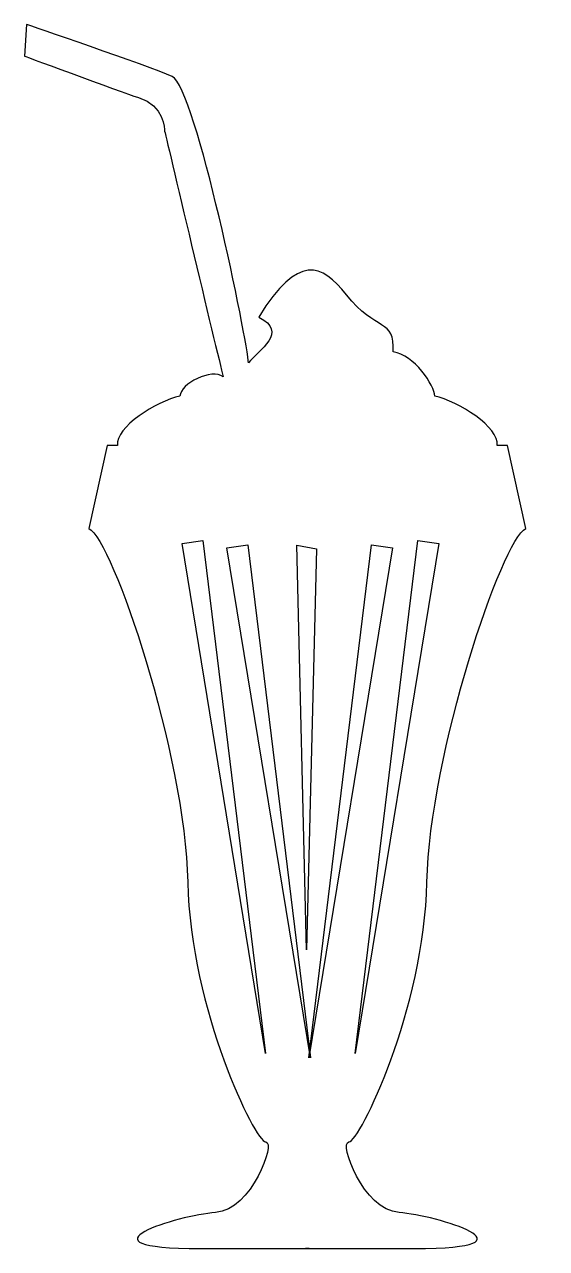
# Model space of a CAD drawing. Header units: centimetres. Extents: x -4.4 to 4.7, y -10.7 to 10.7.
import ezdxf

# ---------------------------------------------------------------- set-up
doc = ezdxf.new("R2010")
doc.units = ezdxf.units.CM
doc.header["$MEASUREMENT"] = 0
doc.layers.add('Camada 1', color=7, linetype='Continuous')

msp = doc.modelspace()

# ---------------------------------------------------------------- linework, layer by layer
at = {"layer": 'Camada 1'}
for points, knots in [([(0.5626, -10.68454), (0.5626, -10.68454), (1.01633, -10.68454), (-1.29755, -10.68454), (-1.29755, -10.68454), (-3.61138, -10.68454), (-1.67786, -10.10166), (-1.04273, -10.05637), (-1.04273, -10.05637), (-0.4076, -10.01089), (0.01817, -8.82439), (-0.16323, -8.82439), (-0.16323, -8.82439), (-0.34476, -8.82439), (-1.47895, -6.51056), (-1.52441, -4.28747), (-1.52441, -4.28747), (-1.56971, -2.06428), (-2.84013, 1.7014), (-3.24841, 1.88282), (-3.24841, 1.88282), (-3.24841, 1.88282), (-2.9308, 3.33464), (-2.9308, 3.33464), (-2.9308, 3.33464), (-2.9308, 3.33464), (-2.9308, 3.33464), (-2.74935, 3.33464), (-2.74935, 3.33464), (-2.79473, 3.65225), (-2.06884, 4.10593), (-1.66048, 4.19665), (-1.66048, 4.19665), (-1.65865, 4.41493), (-1.10065, 4.68645), (-0.90454, 4.53561), (-0.90454, 4.53561), (-1.01019, 4.92778), (-1.9302, 8.83435), (-1.9302, 8.83435), (-1.9302, 8.83435), (-1.9302, 8.83435), (-1.9302, 9.28681), (-2.38266, 9.40746), (-2.38266, 9.40746), (-2.36758, 9.39239), (-4.37366, 10.13145), (-4.37366, 10.13145), (-4.37366, 10.13145), (-4.37366, 10.13145), (-4.3373, 10.68454), (-4.3373, 10.68454), (-4.3373, 10.68454), (-4.3373, 10.68454), (-2.20489, 9.95858), (-1.79661, 9.77712), (-1.79661, 9.77712), (-1.3883, 9.59567), (-0.46708, 5.09452), (-0.46708, 4.77694), (-0.46708, 4.77694), (-0.28563, 5.00382), (0.24182, 5.30486), (-0.28608, 5.57635), (-0.28608, 5.57635), (0.40779, 6.69249), (0.81493, 6.51149), (1.24321, 5.96605), (1.24321, 5.96605), (1.7583, 5.30999), (2.09707, 5.56124), (2.05987, 4.96791), (2.05987, 4.96791), (2.42277, 4.92256), (2.78575, 4.3781), (2.78575, 4.19662), (2.78575, 4.19662), (3.19406, 4.10589), (3.92002, 3.65221), (3.87462, 3.33461), (3.87462, 3.33461), (4.05607, 3.33461), (4.05607, 3.33461), (4.05607, 3.33461), (4.05607, 3.33461), (4.05607, 3.33461), (4.37368, 1.88279), (4.37368, 1.88279), (4.37368, 1.88279), (3.9653, 1.70134), (2.69506, -2.06432), (2.6496, -4.2875), (2.6496, -4.2875), (2.6043, -6.51056), (1.46996, -8.82442), (1.28858, -8.82442), (1.28858, -8.82442), (1.10708, -8.82442), (1.53282, -10.01092), (2.168, -10.0564), (2.168, -10.0564), (2.80321, -10.1017), (4.73665, -10.68457), (2.42277, -10.68457), (2.42277, -10.68457), (0.10892, -10.68454), (0.5626, -10.68454), (0.5626, -10.68454), (0.5626, -10.68454), (0.5626, -10.68454), (0.5626, -10.68454), (0.5626, -10.68454)], [0, 0, 0, 0, 0.03448276, 0.03448276, 0.03448276, 0.03448276, 0.06896552, 0.06896552, 0.06896552, 0.06896552, 0.10344828, 0.10344828, 0.10344828, 0.10344828, 0.13793103, 0.13793103, 0.13793103, 0.13793103, 0.17241379, 0.17241379, 0.17241379, 0.17241379, 0.20689655, 0.20689655, 0.20689655, 0.20689655, 0.24137931, 0.24137931, 0.24137931, 0.24137931, 0.27586207, 0.27586207, 0.27586207, 0.27586207, 0.31034483, 0.31034483, 0.31034483, 0.31034483, 0.34482759, 0.34482759, 0.34482759, 0.34482759, 0.37931034, 0.37931034, 0.37931034, 0.37931034, 0.4137931, 0.4137931, 0.4137931, 0.4137931, 0.44827586, 0.44827586, 0.44827586, 0.44827586, 0.48275862, 0.48275862, 0.48275862, 0.48275862, 0.51724138, 0.51724138, 0.51724138, 0.51724138, 0.55172414, 0.55172414, 0.55172414, 0.55172414, 0.5862069, 0.5862069, 0.5862069, 0.5862069, 0.62068966, 0.62068966, 0.62068966, 0.62068966, 0.65517241, 0.65517241, 0.65517241, 0.65517241, 0.68965517, 0.68965517, 0.68965517, 0.68965517, 0.72413793, 0.72413793, 0.72413793, 0.72413793, 0.75862069, 0.75862069, 0.75862069, 0.75862069, 0.79310345, 0.79310345, 0.79310345, 0.79310345, 0.82758621, 0.82758621, 0.82758621, 0.82758621, 0.86206897, 0.86206897, 0.86206897, 0.86206897, 0.89655172, 0.89655172, 0.89655172, 0.89655172, 0.93103448, 0.93103448, 0.93103448, 0.93103448, 1, 1, 1, 1]), ([(-1.62323, 1.62616), (-1.62323, 1.62616), (-0.16535, -7.2777), (-0.16535, -7.2777), (-0.16535, -7.2777), (-0.16535, -7.2777), (-1.25879, 1.67821), (-1.25879, 1.67821), (-1.25879, 1.67821), (-1.25879, 1.67821), (-1.62323, 1.62616), (-1.62323, 1.62616)], [0, 0, 0, 0, 0.25, 0.25, 0.25, 0.25, 0.5, 0.5, 0.5, 0.5, 1, 1, 1, 1]), ([(-0.84218, 1.54808), (-0.84218, 1.54808), (0.6157, -7.35581), (0.6157, -7.35581), (0.6157, -7.35581), (0.6157, -7.35581), (-0.47777, 1.60007), (-0.47777, 1.60007), (-0.47777, 1.60007), (-0.47777, 1.60007), (-0.84218, 1.54808), (-0.84218, 1.54808)], [0, 0, 0, 0, 0.25, 0.25, 0.25, 0.25, 0.5, 0.5, 0.5, 0.5, 1, 1, 1, 1]), ([(0.37892, 1.59695), (0.37892, 1.59695), (0.55024, -5.472), (0.55024, -5.472), (0.55024, -5.472), (0.55024, -5.472), (0.72169, 1.53266), (0.72169, 1.53266), (0.72169, 1.53266), (0.72169, 1.53266), (0.37892, 1.59695), (0.37892, 1.59695)], [0, 0, 0, 0, 0.25, 0.25, 0.25, 0.25, 0.5, 0.5, 0.5, 0.5, 1, 1, 1, 1]), ([(1.68321, 1.60007), (1.68321, 1.60007), (0.58977, -7.35581), (0.58977, -7.35581), (0.58977, -7.35581), (0.58977, -7.35581), (2.04765, 1.54808), (2.04765, 1.54808), (2.04765, 1.54808), (2.04765, 1.54808), (1.68321, 1.60007), (1.68321, 1.60007)], [0, 0, 0, 0, 0.25, 0.25, 0.25, 0.25, 0.5, 0.5, 0.5, 0.5, 1, 1, 1, 1]), ([(2.49017, 1.6782), (2.49017, 1.6782), (1.39673, -7.27771), (1.39673, -7.27771), (1.39673, -7.27771), (1.39673, -7.27771), (2.85469, 1.62615), (2.85469, 1.62615), (2.85469, 1.62615), (2.85469, 1.62615), (2.49017, 1.6782), (2.49017, 1.6782)], [0, 0, 0, 0, 0.25, 0.25, 0.25, 0.25, 0.5, 0.5, 0.5, 0.5, 1, 1, 1, 1])]:
    msp.add_open_spline(points, degree=3, knots=knots, dxfattribs=at)

doc.saveas('drawing.dxf')
